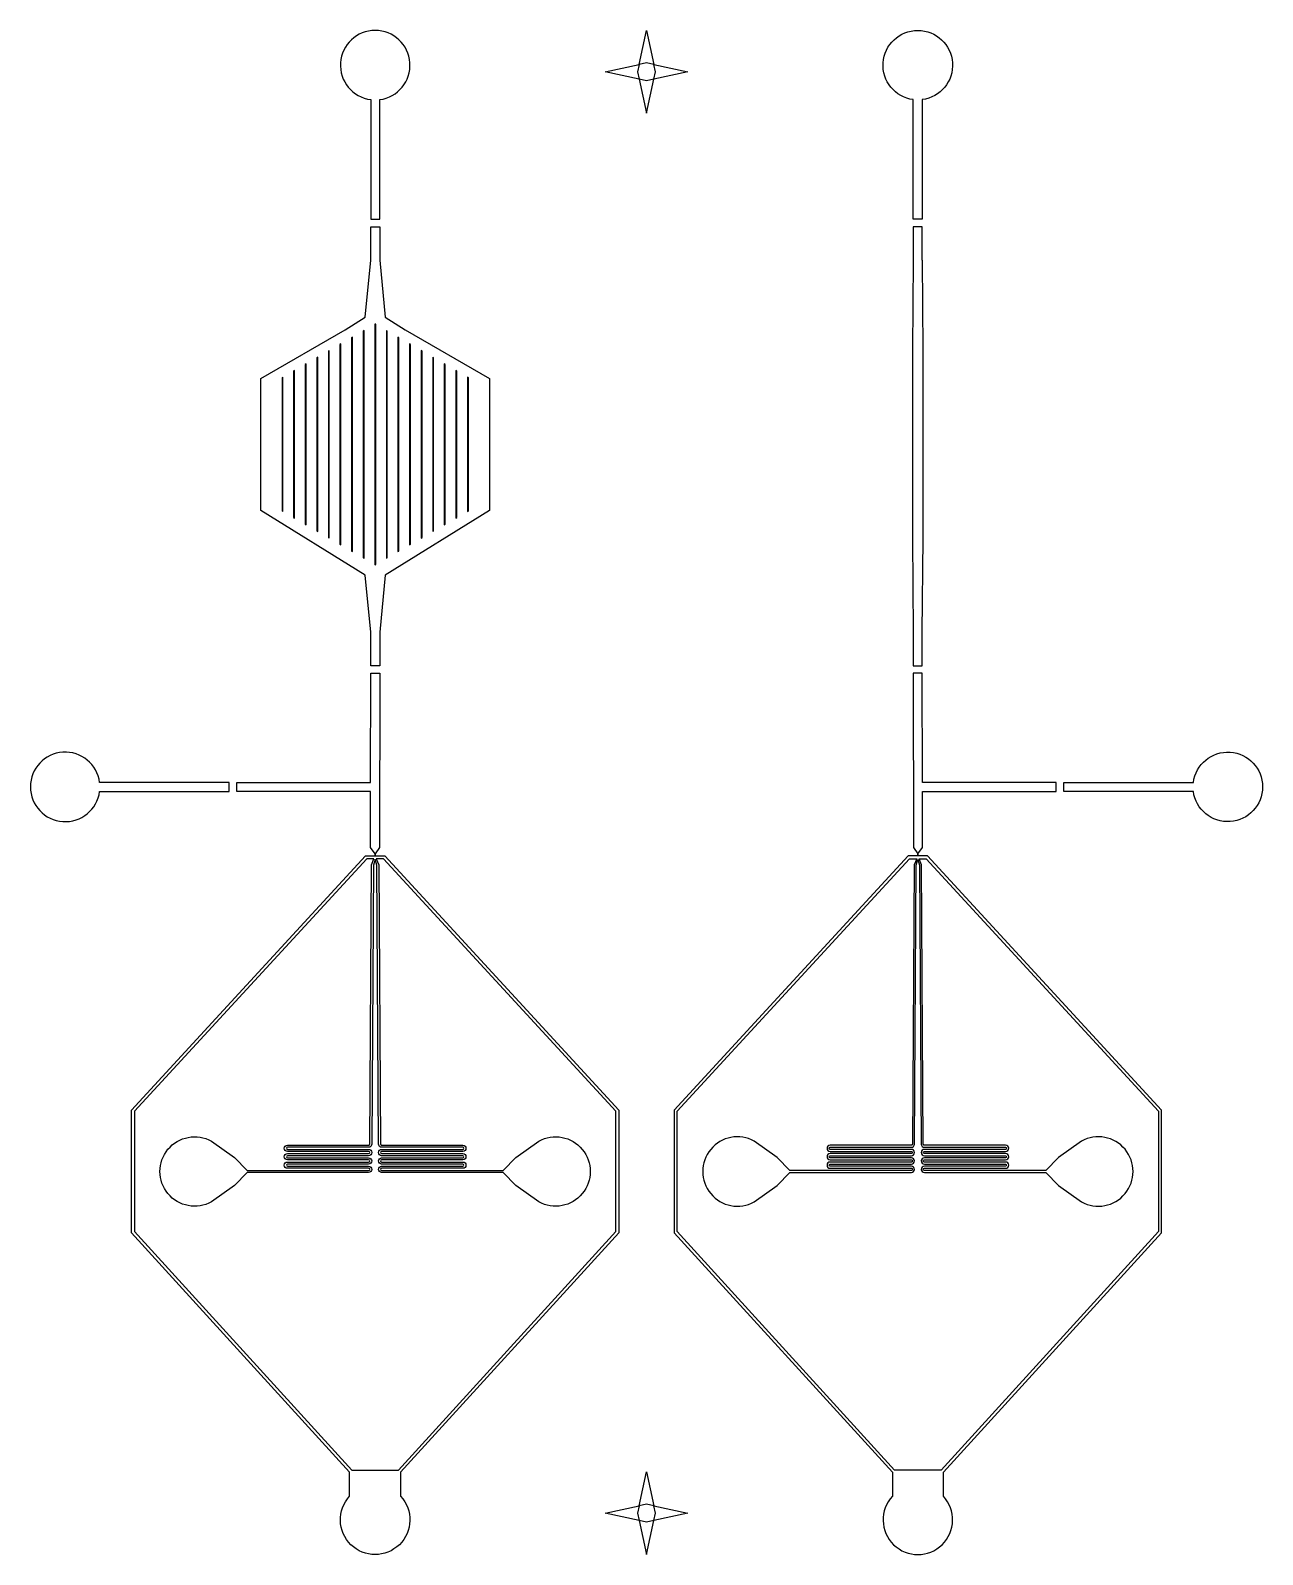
# Model space of a CAD drawing. Header units: inches. Extents: x -20.5 to 20.5, y -21.6 to 29.
import ezdxf

# ---------------------------------------------------------------- set-up
doc = ezdxf.new("R2010")
doc.units = ezdxf.units.IN
doc.header["$MEASUREMENT"] = 0

msp = doc.modelspace()

# ---------------------------------------------------------------- linework, layer by layer
msp.add_line((-9.392, 11.499), (-9.392, 19.072))
for points in [[(-9.172, 26.746), (-9.172, 22.773), (-8.872, 22.773), (-8.872, 26.746, 15.360328)], [(9.172, 26.746), (9.172, 22.773), (8.872, 22.773), (8.872, 26.746, -15.360328)], [(-8.872, 7.677), (-8.875, 1.883), (-9.022, 1.674), (-9.022, 1.604), (-8.706, 1.604), (-0.925, -6.851), (-0.925, -10.929), (-8.176, -18.891), (-8.176, -19.687, -2.283917), (-9.873, -19.687), (-9.873, -18.891), (-17.125, -10.929), (-17.125, -6.851), (-9.343, 1.604), (-9.027, 1.604), (-9.027, 1.674), (-9.175, 1.883), (-9.174, 3.747), (-13.625, 3.746), (-13.625, 4.047), (-9.174, 4.047), (-9.172, 7.677)], [(8.872, 7.677), (8.875, 1.883), (9.022, 1.674), (9.022, 1.604), (8.706, 1.604), (0.925, -6.851), (0.925, -10.929), (8.176, -18.891), (8.176, -19.687, 2.283917), (9.873, -19.687), (9.873, -18.891), (17.125, -10.929), (17.125, -6.851), (9.343, 1.604), (9.027, 1.604), (9.027, 1.674), (9.175, 1.883), (9.174, 3.747), (13.625, 3.747), (13.625, 4.047), (9.174, 4.047), (9.172, 7.677)], [(-18.185, 3.747), (-13.875, 3.747), (-13.875, 4.046), (-18.185, 4.047, 15.344251)], [(18.185, 3.747), (13.875, 3.747), (13.875, 4.047), (18.185, 4.047, -15.344251)]]:
    msp.add_lwpolyline(points, format="xyb", close=True)
for points in [[(0, 29.046), (0.246, 27.917), (0, 27.971), (-0.246, 27.917)], [(-0.3, 27.671), (-0.246, 27.425), (-1.375, 27.671), (-0.246, 27.917)], [(1.375, 27.671), (0.246, 27.425), (0.3, 27.671), (0.246, 27.917)], [(0.246, 27.425), (0, 27.371), (-0.246, 27.425), (0, 26.296)], [(-9.172, 7.927), (-9.171, 9.038), (-9.355, 10.94), (-12.822, 13.091), (-12.822, 17.48), (-10.022, 19.096), (-9.355, 19.51), (-9.171, 21.412), (-9.172, 22.523), (-8.872, 22.523), (-8.871, 21.413), (-8.687, 19.51), (-8.021, 19.096), (-5.221, 17.48), (-5.221, 13.091), (-8.687, 10.94), (-8.871, 9.037), (-8.872, 7.927)], [(8.87, 21.401), (8.844, 18.431), (8.844, 17.955), (8.844, 12.616), (8.844, 12.14), (8.871, 9.037), (8.872, 7.927), (9.172, 7.927), (9.171, 9.038), (9.2, 12.14), (9.2, 12.616), (9.2, 17.955), (9.2, 18.431), (9.173, 21.399), (9.171, 21.412), (9.172, 22.523), (8.872, 22.523), (8.871, 21.413)], [(-9.036, 11.294), (-9.021, 11.285), (-9.006, 11.294), (-9.006, 19.277), (-9.021, 19.285), (-9.036, 19.277)], [(-9.777, 18.849), (-9.807, 18.832), (-9.807, 11.739), (-9.777, 11.722)], [(-8.621, 11.517), (-8.621, 19.054), (-8.651, 19.072), (-8.651, 11.499)], [(-8.265, 11.722), (-8.235, 11.739), (-8.235, 18.832), (-8.265, 18.849)], [(-10.578, 18.387), (-10.578, 12.184), (-10.548, 12.167), (-10.548, 18.404)], [(-10.193, 18.609), (-10.193, 11.962), (-10.163, 11.945), (-10.163, 18.626)], [(-7.85, 11.962), (-7.85, 18.609), (-7.88, 18.626), (-7.88, 11.945)], [(-7.464, 12.184), (-7.464, 18.387), (-7.494, 18.404), (-7.494, 12.167)], [(-11.735, 17.719), (-11.735, 12.852), (-11.705, 12.835), (-11.705, 17.736)], [(-11.349, 17.941), (-11.349, 12.63), (-11.319, 12.612), (-11.319, 17.959)], [(-10.964, 18.164), (-10.964, 12.407), (-10.934, 12.39), (-10.934, 18.181)], [(-7.079, 12.407), (-7.079, 18.164), (-7.109, 18.181), (-7.109, 12.39)], [(-6.693, 12.63), (-6.693, 17.941), (-6.723, 17.959), (-6.723, 12.612)], [(-6.308, 12.852), (-6.308, 17.719), (-6.338, 17.736), (-6.338, 12.835)], [(-12.12, 17.496), (-12.12, 13.075), (-12.09, 13.057), (-12.09, 17.514)], [(-5.922, 13.075), (-5.922, 17.496), (-5.952, 17.514), (-5.952, 13.057)], [(0, -18.875), (0.246, -20.004), (0, -19.95), (-0.246, -20.004)], [(-0.3, -20.25), (-0.246, -20.496), (-1.375, -20.25), (-0.246, -20.004)], [(1.375, -20.25), (0.246, -20.496), (0.3, -20.25), (0.246, -20.004)], [(0.246, -20.496), (0, -20.55), (-0.246, -20.496), (0, -21.625)]]:
    msp.add_lwpolyline(points, close=True)
for points in [[(9.171, 21.527), (9.171, 21.533)], [(-9.392, 19.072), (-9.422, 19.054), (-9.422, 11.517), (-9.392, 11.499)]]:
    msp.add_lwpolyline(points)
for points in [[(-4.936, -8.926), (-8.807, -8.925, -1), (-8.807, -8.715), (-6.108, -8.715, 1), (-6.108, -8.645), (-8.807, -8.645, -1), (-8.807, -8.435), (-6.108, -8.435, 1), (-6.108, -8.365), (-8.807, -8.365, -1), (-8.807, -8.155), (-6.108, -8.155, 1), (-6.108, -8.085), (-8.807, -8.085, -0.414214), (-8.912, -7.98), (-8.971, 1.291), (-9.025, 1.479), (-9.075, 1.291), (-9.135, -7.98, -0.414214), (-9.24, -8.085), (-11.939, -8.085, 1), (-11.939, -8.155), (-9.24, -8.155, -1), (-9.24, -8.365), (-11.939, -8.365, 1), (-11.939, -8.435), (-9.24, -8.435, -1), (-9.24, -8.645), (-11.939, -8.645, 1), (-11.939, -8.715), (-9.24, -8.715, -1), (-9.24, -8.925), (-13.111, -8.925), (-13.277, -8.925), (-13.704, -9.352), (-14.466, -9.901, -1.695798), (-14.466, -7.879), (-13.702, -8.429), (-13.277, -8.855), (-13.111, -8.855), (-9.24, -8.855, 0.999885), (-9.24, -8.785), (-11.939, -8.785, -1), (-11.939, -8.575), (-9.24, -8.575, 1), (-9.24, -8.505), (-11.939, -8.505, -1), (-11.939, -8.295), (-9.24, -8.295, 1), (-9.24, -8.225), (-11.939, -8.225, -1), (-11.939, -8.015), (-9.24, -8.015, 0.414214), (-9.205, -7.98), (-9.145, 1.3), (-9.065, 1.504), (-9.299, 1.504), (-17.025, -6.89), (-17.025, -10.89), (-9.802, -18.82), (-8.247, -18.82), (-1.025, -10.89), (-1.025, -6.89), (-8.75, 1.504), (-8.985, 1.504), (-8.901, 1.3), (-8.842, -7.98, 0.414214), (-8.807, -8.015), (-6.108, -8.015, -1), (-6.108, -8.225), (-8.807, -8.225, 1), (-8.807, -8.295), (-6.108, -8.295, -1), (-6.108, -8.505), (-8.807, -8.505, 1), (-8.807, -8.575), (-6.108, -8.575, -1), (-6.108, -8.785), (-8.807, -8.785, 0.999885), (-8.807, -8.855), (-4.936, -8.856), (-4.771, -8.856), (-4.346, -8.43), (-3.582, -7.88, -1.695798), (-3.582, -9.901), (-4.343, -9.353), (-4.77, -8.926), (-4.936, -8.926)], [(4.936, -8.926), (8.807, -8.925, 1), (8.807, -8.715), (6.108, -8.715, -1), (6.108, -8.645), (8.807, -8.645, 1), (8.807, -8.435), (6.108, -8.435, -1), (6.108, -8.365), (8.807, -8.365, 1), (8.807, -8.155), (6.108, -8.155, -1), (6.108, -8.085), (8.807, -8.085, 0.414214), (8.912, -7.98), (8.971, 1.291), (9.025, 1.479), (9.075, 1.291), (9.135, -7.98, 0.414214), (9.24, -8.085), (11.939, -8.085, -1), (11.939, -8.155), (9.24, -8.155, 1), (9.24, -8.365), (11.939, -8.365, -1), (11.939, -8.435), (9.24, -8.435, 1), (9.24, -8.645), (11.939, -8.645, -1), (11.939, -8.715), (9.24, -8.715, 1), (9.24, -8.925), (13.111, -8.925), (13.277, -8.925), (13.704, -9.352), (14.466, -9.901, 1.695798), (14.466, -7.879), (13.702, -8.429), (13.277, -8.855), (13.111, -8.855), (9.24, -8.855, -0.999885), (9.24, -8.785), (11.939, -8.785, 1), (11.939, -8.575), (9.24, -8.575, -1), (9.24, -8.505), (11.939, -8.505, 1), (11.939, -8.295), (9.24, -8.295, -1), (9.24, -8.225), (11.939, -8.225, 1), (11.939, -8.015), (9.24, -8.015, -0.414214), (9.205, -7.98), (9.145, 1.3), (9.065, 1.504), (9.299, 1.504), (17.025, -6.89), (17.025, -10.89), (9.802, -18.82), (8.247, -18.82), (1.025, -10.89), (1.025, -6.89), (8.75, 1.504), (8.985, 1.504), (8.901, 1.3), (8.842, -7.98, -0.414214), (8.807, -8.015), (6.108, -8.015, 1), (6.108, -8.225), (8.807, -8.225, -1), (8.807, -8.295), (6.108, -8.295, 1), (6.108, -8.505), (8.807, -8.505, -1), (8.807, -8.575), (6.108, -8.575, 1), (6.108, -8.785), (8.807, -8.785, -0.999885), (8.807, -8.855), (4.936, -8.856), (4.771, -8.856), (4.346, -8.43), (3.582, -7.88, 1.695798), (3.582, -9.901), (4.343, -9.353), (4.77, -8.926), (4.936, -8.926)]]:
    msp.add_lwpolyline(points, format="xyb")

doc.saveas('drawing.dxf')
